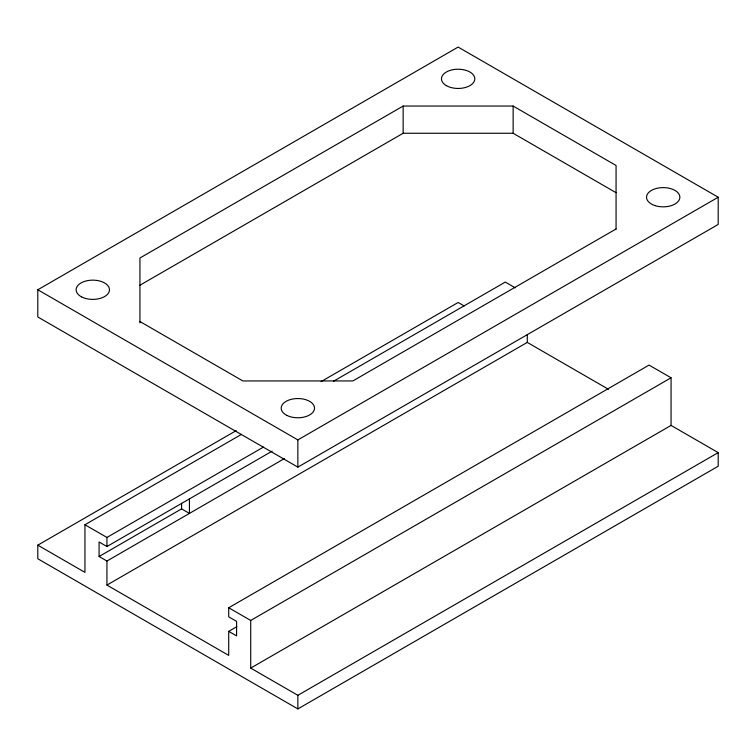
<?xml version="1.0" encoding="UTF-8"?>
<svg xmlns="http://www.w3.org/2000/svg" width="756" height="756" viewBox="0 0 756 756"><rect width="100%" height="100%" fill="white"/><g stroke="black" fill="none" stroke-linecap="round" stroke-linejoin="round"><path stroke-width="1.13" d="M37.8 289.765L458.136 47.08L718.2 197.231L718.2 224.447L297.864 467.123L37.8 316.981L37.8 289.765L297.864 439.907L718.2 197.231M616.064 229.144L616.064 165.479L513.135 106.048L403.146 106.048L139.936 258.013L139.936 322.859M139.936 285.229L403.146 133.264L513.135 133.264L616.064 192.695M671.063 425.411L671.063 377.783L250.718 620.459L250.718 668.096L671.063 425.411L718.2 452.627L718.2 466.235L297.864 708.92L37.8 558.769L37.8 545.161L236.212 430.618M321.092 381.61L458.136 302.485L464.156 305.963M37.8 545.161L84.937 572.377L84.937 524.749L241.419 434.407M333.462 381.27L505.282 282.073L515.28 287.847M616.064 228.983L352.854 380.939L242.865 380.939L139.936 321.517M84.937 524.749L106.936 537.45L263.419 447.108M284.36 458.608L106.936 561.037L99.083 556.501L99.083 541.986L106.936 546.522L272.113 451.162M99.083 556.501L181.582 508.873L189.435 513.409L189.435 498.894M106.936 561.037L106.936 585.078L527.282 342.402L608.467 389.274M106.936 585.078L228.718 655.395L228.718 631.355L236.581 635.89L236.581 621.366L228.718 616.83L228.718 607.758L649.064 365.082L671.063 377.783M228.718 631.355L236.864 626.648M250.718 668.096L297.864 695.312L718.2 452.627M228.718 607.758L250.718 620.459M527.282 334.388L527.282 342.402M513.135 106.048L513.135 133.264M403.146 106.048L403.146 133.264M297.864 439.907L297.864 467.123M297.864 695.312L297.864 708.92M181.582 503.288L181.582 508.873M106.936 537.45L106.936 546.522M446.352 85.636A16.67 9.62 0 0 0 474.239 81.327A16.67 9.62 0 0 0 453.827 69.543A16.67 9.62 0 0 0 446.352 85.636M654.866 205.556A16.67 9.62 0 0 0 679.871 197.231A16.67 9.62 0 0 0 654.866 188.896A16.67 9.62 0 0 0 654.866 205.556M287.015 415.46A16.67 9.62 0 0 0 314.241 409.922A16.67 9.62 0 0 0 292.326 399.083A16.67 9.62 0 0 0 287.015 415.46M81.572 296.881A16.67 9.62 0 0 0 109.081 291.816A16.67 9.62 0 0 0 87.734 280.599A16.67 9.62 0 0 0 81.572 296.881"/></g></svg>
